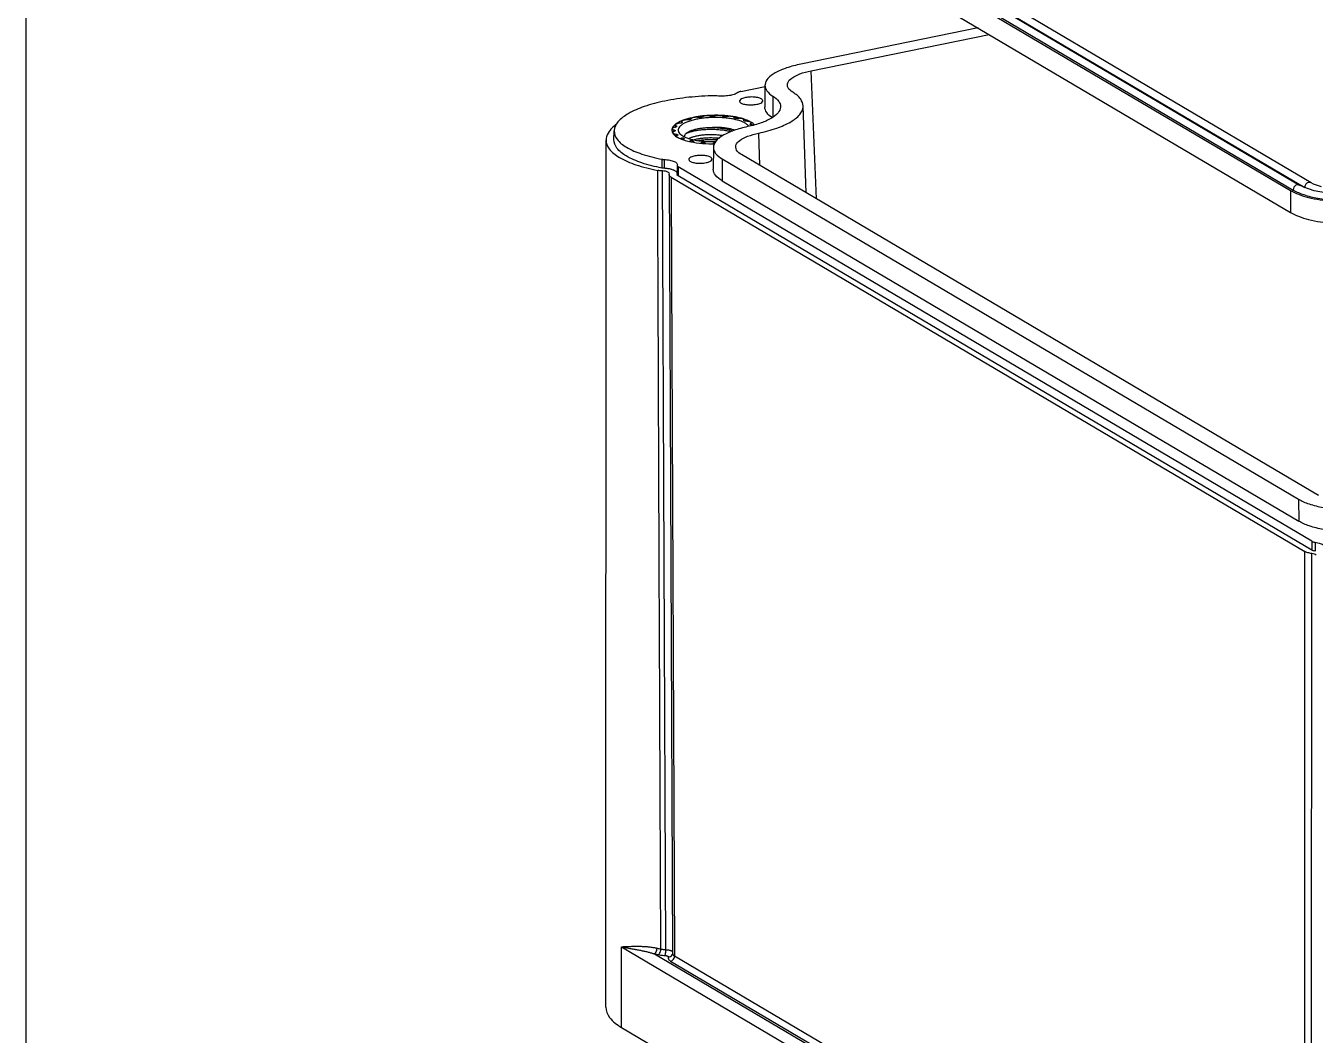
# Model space of a CAD drawing. Header units: millimetres. Extents: x -603 to 1798, y -1840 to -1013.
# Drawn here: x -603.4 to -520.3, y -1271 to -1205.9 of the extents above; entities that cross this region are included whole.
import ezdxf

# ---------------------------------------------------------------- set-up
doc = ezdxf.new("R2010")
doc.units = ezdxf.units.MM
doc.header["$MEASUREMENT"] = 0
doc.layers.get('0').update_dxf_attribs({"linetype": 'CONTINUOUS'})
doc.layers.get('Defpoints').update_dxf_attribs({"linetype": 'CONTINUOUS'})

# ---------------------------------------------------------------- blocks, each defined once
blk = doc.blocks.new('*U25')
at = {"color": 7}
for p, q in [((-101.7008591814222, 23.30626451765752), (-64.50359086952221, 1.333298717357508)), ((-101.2862370409223, 23.61816146175752), (-64.08896872912214, 1.645195661357519)), ((-100.9584108071222, 23.45812261175755), (-63.76114249532202, 1.485156811457529)), ((-63.3454530975223, 1.796418925457516), (-100.5437886666223, 23.77001955585754)), ((-101.8755529165223, 23.27053320135749), (-64.6782846047222, 1.297567401057535)), ((-101.8715728895222, 21.85457775155751), (-64.67430457772207, -0.1183880488424336)), ((-84.82173400482225, 11.78299067755754), (-96.24886126912224, 9.445721410557525)), ((-95.58217876602225, 9.019961411457558), (-84.11488687412202, 11.3654458272575)), ((-100.1110977124222, 7.688872313657527), (-98.54292762562227, 8.009620972957492)), ((-98.55831796762232, 8.083036746757529), (-98.56755515332225, 6.67453337815752)), ((-98.04538596892212, 7.382671858457542), (-98.04839687342223, 6.042289593857532)), ((-95.89352268382208, 1.151131889057552), (-96.10022291852215, 6.760391742857536)), ((-99.92542180762212, 5.818237791657538), (-99.9142564822223, 5.853763774157557)), ((-99.92182846432206, 5.82970916675751), (-99.92145991672214, 5.809559418557484)), ((-99.91325785272215, 5.799216330657515), (-99.91425485302216, 5.853725725457508)), ((-108.2932642185222, 4.575739763757525), (-108.2826419815224, 5.140629717357541)), ((-104.5304362237223, 5.066208529057491), (-104.534409150222, 5.283421905857523)), ((-104.4079529034223, 5.11100448215754), (-104.4096016791223, 5.201148646157577)), ((-104.3494210451222, 5.155157514357512), (-104.3493168258221, 5.153307877257504)), ((-104.3494210451222, 5.155157514357512), (-104.3493871909222, 5.153306590157541)), ((-104.3277331777222, 5.388769167157562), (-104.330303637822, 5.52930494515752)), ((-104.2727058759224, 5.409079780157555), (-104.2738199268222, 5.46998872455751)), ((-104.2469566568222, 5.441784330557567), (-104.2528775520223, 5.427258437157519)), ((-103.9126874673223, 5.676294157757553), (-103.9204203625222, 5.671968601157545)), ((-103.9132216426224, 5.677151412857512), (-103.9144703326224, 5.745421537457531)), ((-103.9004617132223, 5.687549841057518), (-103.9009717123222, 5.715433224457541)), ((-103.9009717123222, 5.715433224457541), (-103.8945518174223, 5.70116413865756)), ((-99.4976349165222, 5.607154694357547), (-99.49665215962204, 5.553424034657525)), ((-99.45140742292233, 5.534081571457506), (-99.45376130192221, 5.662776127857541)), ((-98.88220304472225, 2.91654032945749), (-98.9612318201223, 5.003365069757507)), ((-108.8181262916223, -51.35792816774247), (-108.8037920748222, 4.553801814557488)), ((-104.2927390186221, 4.810208002857536), (-104.2950257053221, 4.935228929157546)), ((-104.2023295196223, 4.858205604057531), (-104.2032043254221, 4.906034210757554)), ((-104.1948630298223, 4.898471593657547), (-104.1942520143223, 4.865065300357543)), ((-103.9400448140223, 4.629224317557515), (-103.941307500022, 4.698259648257505)), ((-103.8241184349222, 4.581153947457523), (-103.8259362708222, 4.680541207157518)), ((-103.8109674036223, 4.674334173057531), (-103.8091495677222, 4.574946913357536)), ((-103.788945093122, 4.566568867057498), (-103.7897072688222, 4.608239600157532)), ((-103.778540314222, 4.643727533957559), (-103.7897056397221, 4.60820155145754)), ((-103.3821360893221, 4.462296802357542), (-103.3830714657222, 4.513437007657529)), ((-103.254097104922, 4.435304847357571), (-103.2554437269223, 4.508929248457576)), ((-103.2353125450222, 4.50468538505757), (-103.2339659229224, 4.431060984057495)), ((-103.1690033254222, 4.46830920835751), (-103.1680679489223, 4.417169002957536)), ((-102.6741561993222, 4.354816838757557), (-102.6749616348222, 4.39885273525752)), ((-102.5464109271222, 4.344600282057542), (-102.5475704788223, 4.407996908757497)), ((-102.5242475626223, 4.406131635057505), (-102.5230880109223, 4.34273500835755)), ((-102.426953677822, 4.379018049357541), (-102.4261482422221, 4.334982152857521)), ((-101.8855190413221, 4.323422876257524), (-101.8862927313221, 4.365723137957531)), ((-101.8826064791222, 4.078408450257513), (-101.8920899253221, 2.669597956357535)), ((-101.3138974440221, 3.343943642757523), (-101.3233800831222, 1.935119317657524)), ((-101.3138974184221, 3.343943621857562), (-64.16137855022225, -18.60258819804247)), ((-62.87011870932224, -18.3562717208425), (-100.0673870488222, 3.61669409595757)), ((-105.2052643121224, 3.321458714257489), (-105.2058614929224, 2.750642513457507)), ((-104.9454555438222, -47.64308263994249), (-105.1702578820223, 2.562951162057544)), ((-105.0595913506222, 3.30392960455751), (-105.0538160597221, 2.732346682557505)), ((-104.2163202874221, 2.819164884157573), (-104.2254801642221, 2.332052671757509)), ((-104.2116265196223, 2.914783615357493), (-104.2149020028221, 2.896942565457522)), ((-104.2047277886222, 2.957296478057543), (-104.2116265196223, 2.914783615357493)), ((-104.1543692896221, 2.817999929757519), (-104.1623439111222, 2.249661020457523)), ((-63.300360358322, -21.3150555820425), (-104.1543692896221, 2.817999929757519)), ((-104.7332740741222, 2.319626760657485), (-104.7264352812222, 2.359715117557499)), ((-104.7332736534222, 2.319626767657525), (-104.511658507522, -47.88644013374247)), ((-104.7264352812222, 2.359715117557499), (-104.7227167747221, 2.383736532457561)), ((-104.6069010729223, 2.157678927657486), (-63.75554223652216, -21.9738111345425)), ((-104.6069010729223, 2.157678927657486), (-104.5787092039222, -4.229153636842483)), ((-63.30833497972208, -21.8833944913425), (-104.1623439111222, 2.249661020457523)), ((-101.3233800829221, 1.935119320757536), (-64.14600063042235, -20.0260978420425)), ((-63.19912883322218, 1.719660497857518), (-63.3454530975223, 1.796418925457516)), ((-62.67424004292207, 1.532986968657525), (-63.19912883322218, 1.719660497857518)), ((-64.6782846047222, 1.297567401057535), (-64.67430457772207, -0.1183880488424336)), ((-63.82607123832213, 1.51216462445754), (-64.0877031246223, 1.644441879057496)), ((-63.15524232852204, 1.286760892357535), (-63.82607123832213, 1.51216462445754)), ((-62.29726674812218, 1.121054397857534), (-63.15524232852204, 1.286760892357535)), ((-104.5787092039222, -4.229153636842483), (-104.3860066770221, -47.88566952134246)), ((-64.16137739862211, -18.60258871544247), (-64.14600062922227, -20.02609785494244)), ((-63.300360358322, -21.3150555820425), (-63.30833497972208, -21.8833944913425)), ((-63.08476072512212, -21.37945240224244), (-63.08330545642229, -21.95060807094248)), ((-63.76853115332233, -72.04175066964248), (-63.75554223652216, -21.9738111345425)), ((-63.31841789112218, -72.17452581844245), (-63.3054821132223, -22.10824257614249)), ((-107.8070607110221, -52.65783140064249), (-107.8179506128222, -47.45694206624248)), ((-107.8179506128222, -47.45694206624248), (-16.34158710982229, -101.4933565132424)), ((-105.6860057370222, -47.91176179244249), (-63.3551886041223, -72.91718932444243)), ((-104.5131593875221, -47.90759926554247), (-104.5188834665223, -47.9318420106425)), ((-104.5116125148222, -47.88622395314243), (-104.5131593875221, -47.90759926554247)), ((-104.5007314612221, -47.82153433584247), (-104.500731125222, -47.82162431074246)), ((-104.3860066770221, -47.88566952134246), (-104.3858054617222, -47.93125459614245)), ((-104.3858054617222, -47.93125459614245), (-104.3852864134224, -48.04884434204243)), ((-104.3852864134224, -48.04884434204243), (-63.76853115332233, -72.04175066964248)), ((-104.6422138701223, -48.37980418434248), (-64.02541156282223, -72.37273830354249)), ((-107.8070607110221, -52.65783140064249), (-16.3307640596222, -106.6942063574425))]:
    blk.add_line(p, q, dxfattribs=at)
for centre, radius, start, end in [((-102.8049572272221, 3.076633440857535), 2.9349129799, 110.6525845839036, 112.6322681308996), ((-102.2720699234224, 1.471444107857536), 4.6273642271, 103.3928612460033, 106.0087240134047), ((-102.3013912070223, 1.985677386457525), 4.0361526137, 105.5808006426052, 105.8621275438001), ((-102.0940106716221, 0.7288517205575147), 5.3910050384, 101.5379730569919, 103.4057494552031), ((-101.9331828462223, -0.0614337105424454), 6.1974890374, 98.59820241239206, 101.5334160499002), ((-101.835709265622, -0.697417781542498), 6.8408981736, 96.55817030559929, 98.60905463820666), ((-101.837752392822, -0.2301639090424885), 6.3016549217, 97.86850205640795, 98.07753723219996), ((-101.7605055043223, -1.350915114142452), 7.4987084535, 94.70250342629956, 96.55873947979255), ((-101.7260877489221, -1.747118498542449), 7.8963999885, 92.5471486028919, 94.71571163370142), ((-101.7239417405222, -1.793871532142447), 7.943202201599999, 90.68573547909546, 92.54762549329209), ((-101.7324031662224, -1.310270665042452), 7.38731835, 91.55100123650212, 91.73901855709794), ((-101.7235255562223, -1.828516315342455), 7.9778494845, 88.58845457809183, 90.68574642269724), ((-101.715451550222, -1.564110661642502), 7.7133253311, 86.71118669500115, 88.60002977409444), ((-101.6875367634223, -1.076789410342457), 7.2252052342, 84.73455384349711, 86.71048590719953), ((-101.6975672272222, -0.5660112847424159), 6.6420631029, 85.32652940220122, 85.52836008870837), ((-101.6449299624223, -0.6213441296424378), 6.7677718309, 82.06422002399604, 84.73989387709659), ((-101.534441250622, 0.162526165357491), 5.9761540287, 80.25551651769823, 82.07579268479702), ((-101.3664068793223, 1.135281206057499), 4.9889930492, 77.74820487659584, 80.26661914979702), ((-101.3900844896223, 1.536494046057527), 4.5157934212, 77.96523657559526, 78.22627243959813), ((-100.9524135965221, 2.774597049757546), 3.2972512877, 71.32298660070121, 73.31662453379619), ((-104.2374693523223, 5.209066691357549), 0.3204396521, 164.0323857984005, 166.1374368866042), ((-104.1377810003221, 5.198556417257493), 0.4205541895, 197.3631302230029, 204.0659635183014), ((-104.1545952475221, 5.19124508875754), 0.4022200619, 204.0917250317026, 206.6333453452002), ((-103.5278494943223, 4.497187458657578), 1.3352678756, 126.0312417486977, 128.0268380894963), ((-104.0628555062221, 5.190735511057511), 0.2887656523, 185.4448103761995, 187.0772334445996), ((-104.3969002113222, 5.709825961557527), 0.3290489249, 279.1859943743049, 282.157823508996), ((-103.8089826230221, 5.052034812557537), 0.5812361624, 139.7922204113013, 140.8162000463952), ((-103.0817827061221, 4.041815986857529), 1.8332241174, 117.2237119286013, 117.699828530897), ((-100.5367625561221, 4.465287789757525), 1.36590685, 59.475198144304, 62.65489258640498), ((-100.7307228329223, 3.746215260257515), 2.2066189611, 67.26764582219802, 67.68841011459777), ((-100.5319451054222, 3.853496167657482), 2.1379449226, 60.58166142069737, 62.3148289261024), ((-100.0020693290221, 5.011383847357507), 0.7401655079999999, 47.36725587709877, 48.23883514340064), ((-100.3136858506223, 4.237042852357519), 1.6966497683, 58.76986521799907, 60.63990531079391), ((-103.3285258505221, 6.332413488457547), 1.8206105334, 239.4583897163966, 240.6047710872061), ((-103.1532942653221, 6.643004684557496), 2.1772237101, 240.5988897614945, 244.4857631260025), ((-103.7018927448221, 5.450581531157553), 0.7401655795000001, 227.3672559194933, 228.2388351016043), ((-102.9732392428223, 6.71575017655752), 2.2066190814, 247.2676458335968, 247.6884101031069), ((-102.3138776095223, 8.925471387357533), 4.5157935314, 257.965236579005, 258.226272436604), ((-102.0063948901222, 11.02797666795752), 6.642063160599999, 265.3265294031947, 265.5283600880027), ((-101.9804958247223, 12.28481779405755), 7.972185896900001, 268.5878776094021, 271.4062785522083), ((-102.4815802147223, -33.69746382614247), 14.5710209991, 257.295799120905, 258.3117539707045), ((-102.4295695014221, -33.85543590324247), 14.0373091725, 257.2957976104051, 258.3117569107972)]:
    blk.add_arc(centre, radius, start, end, dxfattribs=at)
for points, start_tangent, end_tangent in [([(-96.24886126912224, 9.445721410557525), (-97.1673136591221, 9.201860728957541), (-97.90133500532215, 8.881680484157556), (-98.37053286582204, 8.517555005257549), (-98.55590845692223, 8.129599487657543), (-98.55742659732232, 8.083051298557535)], (-0.9797165761151775, -0.2003881994658215), (0.01613033537570036, -0.9998698976770266)), ([(-97.11422397372235, 8.094832613057548), (-97.09528696492225, 8.244278990957554), (-96.83306073342237, 8.548025354257533), (-96.30886617302212, 8.81653236495751), (-95.58217876602225, 9.019961411457558)], (-0.04914869520524518, 0.9987914726105857), (0.9797165753181692, 0.2003882033624686)), ([(-95.22722602132217, 0.7576067689575723), (-95.58217876602225, 9.01996141175752)], (-0.04278922096987423, 0.9990841218680193), (-0.04305428843912711, 0.9990727342125801)), ([(-100.3119016272221, 7.61272732775754), (-100.5442419089222, 7.498496765557576), (-100.8744397143223, 7.419258833557507)], (-0.8040499934728996, -0.5945616940202508), (-0.9878088245251431, -0.1556718542006074)), ([(-100.1110977124222, 7.688872313657527), (-100.1922733865222, 7.668281393057526), (-100.2607936248223, 7.642295649057502), (-100.3119016272221, 7.61272732775754)], (-0.9797165763608374, -0.2003881982647665), (-0.8040499934986087, -0.5945616939854832)), ([(-98.55742659732232, 8.083051298557535), (-98.44207694502211, 7.73803523245752), (-98.04539261212221, 7.382677809657508)], (0.01613033535432694, -0.9998698976773714), (0.8461682496964169, -0.5329158406406237)), ([(-96.77256056112219, 7.640026541357514), (-97.0738422104223, 7.929394450057572), (-97.11422397372235, 8.094832613057548)], (-0.8492686566857434, 0.527960934891203), (-0.04914869523325997, 0.9987914726092069)), ([(-96.1012457586221, 6.759877136957499), (-96.2552994384223, 7.183745057157495), (-96.77256056112219, 7.640026541357514)], (-0.05532119693132601, 0.998468610007388), (-0.8492686565923057, 0.5279609350415055)), ([(-101.8149194781222, 7.405727318257533), (-103.4650867707223, 7.309517882557572), (-105.0200564475222, 7.071700565057569), (-106.3413970762222, 6.714939501557552), (-107.3793836094221, 6.252659648957575), (-108.0373649807223, 5.725669656657516), (-108.2817487866223, 5.165601518657553), (-108.2823418582223, 5.140966391557555)], (-0.9998984573107811, -0.01425044095879982), (-0.005100279879420491, -0.9999869934879911)), ([(-101.6601031431221, 7.399221740657509), (-101.7105678684222, 7.403318374457541), (-101.7625162239221, 7.405501007857566), (-101.8149194781222, 7.405727318257533)], (-0.9948779472398513, 0.1010834808256004), (-0.9998984573092865, -0.01425044106366543)), ([(-101.2621310593222, 7.38506512715756), (-101.6601031431221, 7.399221740657509)], (-0.9996648775828252, -0.02588691807294066), (-0.9948779472225848, 0.1010834809955408)), ([(-100.8744397143223, 7.419258833557507), (-101.2621310593222, 7.38506512715756)], (-0.9878088245366725, -0.1556718541274484), (-0.9996648775845527, -0.02588691800623137)), ([(-99.81462648102206, 7.292235582057543), (-100.0647956833222, 7.211717766557541), (-100.1899585529222, 7.105161887057506), (-100.1932578464221, 7.062111935757542)], (-0.9797165763634968, -0.2003881982517655), (0.1007223182479506, -0.9949145765374829)), ([(-100.1932578464221, 7.062111935757542), (-100.1692235362223, 6.993599215357534), (-100.0080052549222, 6.898365238757521), (-99.73750218852228, 6.837889351457562), (-99.40874218632234, 6.824177452157556), (-99.08476241202243, 6.861094292457523)], (0.1007223181721222, -0.9949145765451594), (0.9797165763469843, 0.2003881983324965)), ([(-98.70585428142203, 7.088144113957497), (-98.73016535682223, 7.159730659157532), (-98.89138363802203, 7.254964635857533), (-99.16188670442216, 7.315440523157491), (-99.49064670672215, 7.329152422357566), (-99.81462648102206, 7.292235582057543)], (-0.07853177566483381, 0.9969116110322562), (-0.9797165763506887, -0.200388198314385)), ([(-99.08476241202243, 6.861094292457523), (-98.8345932096222, 6.941612108057512), (-98.70943034012225, 7.04816798745756)], (0.9797165763438366, 0.2003881983478857), (0.2785326477429901, 0.9604267614666302)), ([(-98.96123181842222, 5.003365070257559), (-97.79802176002204, 5.325249180957513), (-96.89832419722211, 5.732223334057522), (-96.32026838742217, 6.198002691157541), (-96.101211840622, 6.692493375557575), (-96.1012457586221, 6.759877136957499)], (0.9778815334717136, 0.2091595240361056), (-0.05532119691963167, 0.9984686100080361)), ([(-98.70943034012225, 7.04816798745756), (-98.70585428142203, 7.088144113957497)], (0.2785326469887798, 0.9604267616853581), (-0.07853177624220611, 0.9969116109867736)), ([(-98.09578194552205, 6.000470969757515), (-98.44883051202214, 6.325946783457567), (-98.56675743272217, 6.674546019557539)], (-0.8375562726674424, 0.5463510685588718), (-0.01529887397098995, 0.9998829653790587)), ([(-97.55275839862225, 6.712197055357507), (-97.5535186078223, 6.677194796657574), (-97.7173216482222, 6.3097334313575), (-98.14598837332233, 5.96345480575755)], (0.01695248462242783, -0.9998562963071875), (-0.8637668098582825, -0.5038917524501126)), ([(-98.04539261212221, 7.382677809657508), (-97.6637056065224, 7.04057149695754), (-97.55275839862225, 6.712197055357507)], (0.8461682491875189, -0.5329158414486559), (0.01695248466141411, -0.9998562963065265)), ([(-103.5304063560222, 5.856355101757487), (-103.6119109051224, 5.857509690557521), (-103.692678215622, 5.851489625857511), (-103.767119173122, 5.838695692757511), (-103.8302116179223, 5.819992798557536), (-103.8776987879223, 5.7966434969575), (-103.9063747385221, 5.770223218557504), (-103.9144293104223, 5.745396626657538)], (-0.9982467049097885, 0.05919050715063766), (0.00126822161406315, -0.9999991958066456)), ([(-102.9711059668223, 5.892065973457562), (-103.2715789552221, 5.819652659457489), (-103.5371171250222, 5.732740898057529), (-103.7611701548221, 5.633470912757531), (-103.9120678414222, 5.54314110205749)], (-0.9797165770457305, -0.2003881949162616), (-0.8198272035844045, -0.57261099907614)), ([(-103.5482216298224, 5.919357833757573), (-103.8401027707223, 5.822937849257556)], (-0.961044466435055, -0.2763938015487329), (-0.9354683657459486, -0.353410436586986)), ([(-103.4045663592221, 5.868142132557551), (-103.4429905392221, 5.86004937995753), (-103.4861950733221, 5.85600254915758), (-103.5304063560222, 5.856355101757487)], (-0.961920088610917, -0.2733308309114899), (-0.9982467049273517, 0.05919050685443667)), ([(-103.3275540168222, 5.913456327957505), (-103.3349985856221, 5.898563087957513), (-103.3548896685222, 5.884849033557515), (-103.3854899225221, 5.873511988957517)], (-0.06031148405559558, -0.9981796055274882), (-0.9632505787894843, -0.2686043976961726)), ([(-102.8518084208222, 6.010763860657477), (-102.927061683622, 6.020413798357509), (-103.0081824160222, 6.023056797657517), (-103.0895714923222, 6.018494697457555), (-103.1657363852223, 6.007036983957533), (-103.2315377172222, 5.989457364857543), (-103.2825339652222, 5.966941780257542), (-103.3152795982223, 5.941008906857547), (-103.3275540168222, 5.913456327957505)], (-0.9835519743612824, 0.1806253407748306), (-0.06031148371560942, -0.9981796055480305)), ([(-99.90933461522218, 5.678562573857477), (-100.0428082883222, 5.740250701257565), (-100.2871628917221, 5.826068830257583), (-100.5700489669221, 5.897233566957567), (-100.8844984709222, 5.951992317157561), (-101.2227704797222, 5.988997342257477), (-101.576541090622, 6.007337621957532), (-101.9370990636221, 6.006560719557484), (-102.2955571280222, 5.986685711057504), (-102.6430805859222, 5.948203765357533), (-102.9711059668223, 5.892065973457562)], (-0.887951620950775, 0.4599368639834076), (-0.9797165756239861, -0.2003882018673017)), ([(-102.7232173543221, 6.008971171657578), (-102.7665888231222, 6.00517826885752), (-102.8107378796221, 6.00579375115754), (-102.8518084208222, 6.010763860657477)], (-0.9900784300378161, -0.1405158438534724), (-0.9835519743457849, 0.1806253408592174)), ([(-102.6096969593223, 6.044674154057503), (-102.6302795089223, 6.031068871357519), (-102.6614373093221, 6.019905860257523), (-102.7004489505221, 6.012160129557543)], (-0.7111408955765659, -0.7030495193359853), (-0.9905844945764734, -0.1369027359283705)), ([(-102.0753404175221, 6.088842202857535), (-102.1369760801222, 6.106042886357528), (-102.2105095720221, 6.117090234457493), (-102.2908798372223, 6.121206537257507), (-102.3726616278223, 6.118115565357499), (-102.4503360290223, 6.108026444357535), (-102.5186607065223, 6.091619535957562), (-102.5730216981221, 6.070000875757529), (-102.6096969593223, 6.044674154057503)], (-0.9387390800731702, 0.3446286980844434), (-0.7111408957654448, -0.7030495191449326)), ([(-101.9565856708223, 6.073645274957499), (-102.0006589268223, 6.074523497757554), (-102.0414308883221, 6.079741045457496), (-102.0753404175221, 6.088842202857535)], (-0.9995394187113745, -0.03034716530629668), (-0.9387390800159681, 0.344628698240257)), ([(-101.817669390522, 6.096242187657509), (-101.8493751574222, 6.085256642257519), (-101.8887497326223, 6.077737387757537), (-101.9323540298224, 6.07434117685753)], (-0.9077729058014801, -0.4194619786020389), (-0.9996336221469373, -0.02706698123903394)), ([(-101.2770084441222, 6.082947276257556), (-101.3189931786221, 6.106014982757557), (-101.3777414593224, 6.124385288257514), (-101.4492257119223, 6.136777061657568), (-101.528619028822, 6.142355397257489), (-101.6105631876221, 6.140744367657504), (-101.6895281990223, 6.132052158057519), (-101.7601833167221, 6.116863896157525), (-101.817669390522, 6.096242187657509)], (-0.7943936046065315, 0.6074033264316568), (-0.9077729057036826, -0.419461978813686)), ([(-101.1797145592222, 6.055833690557535), (-101.2201754051223, 6.061297072357576), (-101.2535792280223, 6.070605955657498), (-101.2770084441222, 6.082947276257556)], (-0.9969558776981158, 0.07796780055368722), (-0.7943936044446672, 0.6074033266433512)), ([(-101.0290004870221, 6.06311259035752), (-101.0687258899222, 6.05582212395754), (-101.112462982222, 6.052682662957551), (-101.1563916430223, 6.053968416857543)], (-0.969815609685032, -0.2438394619647315), (-0.9966750409695204, 0.08147921641992337)), ([(-100.5349587965222, 5.99365611725753), (-100.5531828445223, 6.020332818957542), (-100.5913952230221, 6.044227868357524), (-100.6469960863224, 6.063682119257493), (-100.7162293585222, 6.077383715957552), (-100.7944220097222, 6.084408476757545), (-100.8762977095223, 6.084281819857523), (-100.9563307380222, 6.077010689157561), (-101.0290004870221, 6.06311259035752)], (-0.2709865034328318, 0.9625831470357499), (-0.9698156096361895, -0.243839462158991)), ([(-100.4686495768224, 5.957279940557527), (-100.5015374230222, 5.96679368745751), (-100.5243033084223, 5.979282687857534), (-100.5349587965222, 5.99365611725753)], (-0.978959769431842, 0.2040533504600079), (-0.270986503088065, 0.9625831471328086)), ([(-100.3208906561222, 5.948528317957511), (-100.3647470958222, 5.945646572157528), (-100.4085654138221, 5.947194217157545), (-100.4485183949223, 5.95303607715752)], (-0.9930566535136088, -0.117637081366177), (-0.9780199497584042, 0.208511337520454)), ([(-99.91431130432238, 5.853763685257519), (-99.91450792912224, 5.857383562157537), (-99.92844391162225, 5.88446434155756), (-99.96271878572225, 5.909076752357549), (-100.015014978022, 5.929560402357566), (-100.0818020801221, 5.944533320857516), (-100.1585739044222, 5.95298461485757), (-100.2401506533222, 5.954342364257542), (-100.3208906561222, 5.948528317957511)], (-0.001620898689807295, 0.9999986863428559), (-0.9930566535570104, -0.1176370809997927)), ([(-100.0058301476222, 5.933053291057519), (-100.3077011980222, 6.010647235857533)], (-0.9577615511610695, 0.2875635775225057), (-0.977080052638388, 0.2128721934310935)), ([(-99.53862836132203, 5.746676121657543), (-99.89652508402219, 5.898211222957485)], (-0.8854840797582226, 0.4646697154912656), (-0.9471802313525027, 0.3207017451387185)), ([(-98.14598837332233, 5.96345480575755), (-98.80817177492236, 5.661849205457514), (-99.21040598142213, 5.534130942757571)], (-0.8637668098614406, -0.5038917524446991), (-0.9627596696872938, -0.2703586847571444)), ([(-108.4318967428221, 5.321998645957507), (-108.5381101409223, 5.201945434157579), (-108.7749535566222, 4.766300549957492)], (-0.6953197891374665, -0.7187004875703294), (-0.2667177505275157, -0.9637746840177647)), ([(-108.1384286760222, 5.573206019657533), (-108.4318967428221, 5.321998645957507)], (-0.8109624249231658, -0.5850982356517057), (-0.6953197891756443, -0.7187004875333937)), ([(-108.2823418582223, 5.140966391557555), (-108.0926989574223, 4.605187257457516), (-107.4912998519221, 4.094651686557512), (-106.5001847549222, 3.653206756257561), (-105.2052643121224, 3.321458714257489)], (-0.005100279889320661, -0.9999869934879406), (0.9823513884032442, -0.1870447799384383)), ([(-104.5485756351222, 5.285842022157539), (-104.5583672764221, 5.181860761057493)], (-0.2396855350003099, -0.9708505777469648), (0.04341200695615031, -0.9990572544414255)), ([(-104.5583672764221, 5.181860761057493), (-104.5391716134222, 5.073051827657565)], (0.04341200656038451, -0.9990572544586228), (0.2988468271893758, -0.954301091835718)), ([(-104.3504152611222, 5.549007718457545), (-104.545545591322, 5.297217707157557)], (-0.7872139763197498, -0.6166799457472641), (-0.275185668039973, -0.9613911004920911)), ([(-104.3443708794221, 5.384996984557489), (-104.4146123474222, 5.369664465057582), (-104.4717631092221, 5.348876447557501), (-104.5118408434223, 5.324059126257538), (-104.532144772822, 5.296888179557499), (-104.5340166706221, 5.283432500757527)], (-0.9870384002456469, -0.1604842560518456), (0.0207370925735703, -0.9997849633754228)), ([(-104.5340166706221, 5.283432500757527), (-104.5313062267221, 5.269197337157522), (-104.5093802119222, 5.242855336957547), (-104.4678419837223, 5.219640546457555), (-104.4096016791223, 5.201148646157577)], (0.02073709260364676, -0.9997849633747989), (0.9723525500589136, -0.2335177046691065)), ([(-104.5141371447221, 5.010938121857549), (-104.2536945371221, 4.764393840757549)], (0.4483806339906792, -0.8938427194211053), (0.8610228734488654, -0.5085662310828938)), ([(-104.4000609488221, 5.114187442957501), (-104.4538905582222, 5.092477037057535), (-104.4900899455222, 5.067029720957549), (-104.5061162869222, 5.039597777257512), (-104.5065672098222, 5.031879400157521)], (-0.9539635032671427, -0.2999227141019508), (0.04488388441989642, -0.9989922106399937)), ([(-104.5065672098222, 5.031879400157521), (-104.5008925871221, 5.012032870857553), (-104.4747729447222, 4.986195150257544), (-104.429518535022, 4.96382845975748), (-104.3681797003221, 4.946443313057529), (-104.2950257053221, 4.935228929157546)], (0.04488388425554633, -0.9989922106473779), (0.9949037591378231, -0.1008291131242793)), ([(-104.4096016791223, 5.201148646157577), (-104.3786278917221, 5.190931058857501), (-104.3582741698224, 5.177948682057519), (-104.350318265022, 5.163335432857508)], (0.9723525499696546, -0.233517705040775), (0.09487121978721264, -0.9954895537654258)), ([(-104.3541305319222, 5.140180531257528), (-104.371516685022, 5.126114313157501), (-104.4000609488221, 5.114187442957501)], (-0.5814911580728045, -0.8135527229892041), (-0.9539635035090005, -0.2999227133326744)), ([(-104.3493092002223, 5.153307869457564), (-104.3541305319222, 5.140180531257528)], (-0.001022746336502964, -0.9999994769948289), (-0.5814911556969995, -0.8135527246873235)), ([(-104.3300260448223, 5.529278333057533), (-104.3291171447222, 5.520720034057518), (-104.311445574222, 5.493948025257538), (-104.2738199268222, 5.46998872455751)], (-0.00639252656456788, -0.9999795675933191), (0.9051182571738905, -0.4251598999558864)), ([(-104.0447083290223, 5.640730531357491), (-104.1244859313222, 5.633276752057469), (-104.1969937529223, 5.619182909157558), (-104.2571997920222, 5.599409502557506), (-104.301043860622, 5.575292197157552), (-104.325568493522, 5.5484588054575), (-104.3300260448223, 5.529278333057533)], (-0.998838803682117, -0.0481772172180721), (-0.006392526501590603, -0.9999795675937216)), ([(-104.2595122341222, 5.419265728957527), (-104.2776106073222, 5.405293157357534), (-104.3067450505223, 5.393527699857515), (-104.3276007817221, 5.388157212657489)], (-0.6317665113717689, -0.7751587418775232), (-0.9773872751374568, -0.211457121893251)), ([(-103.9343563524221, 5.785539459157548), (-104.3132891746222, 5.57701374485751)], (-0.9227042115353673, -0.3855086743704952), (-0.8082231515567456, -0.5888763344605401)), ([(-104.2738199268222, 5.46998872455751), (-104.2541597252221, 5.456876501357527), (-104.2469695983223, 5.442205949857538), (-104.2469596080223, 5.44178430195754)], (0.9051182567833611, -0.42515990078728), (0.009678330915440944, -0.9999531638585335)), ([(-103.9120678414222, 5.54314110205749), (-103.9382125919221, 5.524288705757527), (-104.0638807350222, 5.407885509157524), (-104.1350821854221, 5.287128054157535), (-104.1500659794222, 5.164988049657524), (-104.1084625635222, 5.044472115357536), (-104.0112958655222, 4.928548629457538), (-103.9931268415221, 4.91263879425756)], (-0.8198272035615283, -0.5726109991088928), (0.7629220894379338, -0.6464904372437829)), ([(-103.9339374976221, 5.66494348525751), (-103.9636531624224, 5.653343057757553), (-104.0016840133221, 5.64503004585751), (-104.0447083290223, 5.640730531357491)], (-0.8853851932982891, -0.4648581068327747), (-0.9988388036700317, -0.04817721746863449)), ([(-103.9144293104223, 5.745396626657538), (-103.9142996421222, 5.742514622157529), (-103.9009717123222, 5.715433224457541)], (0.001268221884592344, -0.9999991958063024), (0.6721410745611351, -0.7404231059926498)), ([(-103.8945551798224, 5.701164046457535), (-103.8945495741223, 5.700709881157564), (-103.9012268619222, 5.685787210657537), (-103.9126874673223, 5.676294157757553)], (0.02740270290476073, -0.9996244754274045), (-0.8487135379810212, -0.5288528438495321)), ([(-103.7328962851223, 4.756637552257502), (-103.7293651242221, 4.85137869565753), (-103.6745666735223, 4.946871734857524), (-103.5895522420224, 5.024315678857505)], (-0.2134009268951085, 0.9769647099052805), (0.8056854566118404, 0.5923436038349451)), ([(-103.5764548831221, 4.99244596625752), (-103.6549070348224, 4.956486052657539), (-103.6772300576222, 4.945135059457499)], (-0.9207492613466778, -0.3901548381470459), (-0.88670126921287, -0.462342794013582)), ([(-103.5895522420224, 5.024315678857505), (-103.5710119566222, 5.037500190457507), (-103.4208145288221, 5.121758845257574), (-103.2256808897223, 5.197710341457565), (-102.9928597346222, 5.261806587257553), (-102.7329520139222, 5.311358234657547)], (0.8056854566868552, 0.5923436037329124), (0.9882300328404653, 0.1529751685474903)), ([(-100.7548677253221, 5.087898489957553), (-100.9447618342222, 5.129829384057558), (-101.2687483952222, 5.182684377457491), (-101.608156845622, 5.216793172257525), (-101.953807616122, 5.231699877557531), (-102.2963521519223, 5.227468421657505), (-102.6265259868223, 5.204680821757535), (-102.9353995419222, 5.16442142815751), (-103.2146198575222, 5.108247569657493), (-103.4566367163222, 5.038147395157495), (-103.5764548831221, 4.99244596625752)], (-0.9711729355434726, 0.2383760249435209), (-0.9207492612481226, -0.3901548383796319)), ([(-102.7329520139222, 5.311358234657547), (-102.484219310822, 5.342531347657513), (-102.2203998777222, 5.361123108557564), (-101.9503063054221, 5.366149307057498)], (0.9882300328486836, 0.152975168494399), (0.9999764083456881, -0.006868970232694676)), ([(-100.5067338930221, 5.189613218557525), (-100.6080155880222, 5.222986594357536), (-100.8370780778223, 5.281256379657549), (-101.0928810729222, 5.325686295657505), (-101.3686270547223, 5.355096032057503), (-101.6569901771222, 5.368704284257518), (-101.9503063054221, 5.366149307057498)], (-0.9412351265703398, 0.3377520340577043), (-0.9993409563518477, -0.03629948977292157)), ([(-101.9503063054221, 5.366149307057498), (-101.6485208834224, 5.35095699035756), (-101.3533624643223, 5.318856731157581), (-101.0700745652221, 5.269861398257518), (-100.8071829921223, 5.204602053757554), (-100.6279158876223, 5.145533090957571)], (0.9997579511600525, -0.02200088844238737), (0.9374813771017092, -0.3480354401314368)), ([(-99.67492258852235, 5.419593001557502), (-100.5753723041221, 5.168008936757502), (-101.2856533019221, 4.841674897057516), (-101.7271029503222, 4.473898839557506), (-101.882520130222, 4.084991461057513), (-101.8825714175223, 4.078409039057505)], (-0.9774037367844219, -0.211381019298916), (-0.0004484728188862795, -0.9999998994360604)), ([(-100.4394986898224, 4.089615852457513), (-100.4276532359222, 4.217934655057576), (-100.1839613037223, 4.523165128557508), (-99.67592917032198, 4.795047717357562), (-98.96123181842222, 5.003365070257559)], (-0.06530121832421289, 0.9978655976058968), (0.9778815334911942, 0.2091595239450279)), ([(-99.91347398842231, 5.798942040457547), (-99.91509027332222, 5.800263992757579), (-99.92498973772217, 5.814710599957522), (-99.9253098059221, 5.818236981057538)], (-0.7854522587032667, 0.6189222481846463), (0.007237202518065099, 0.9999738111069273)), ([(-99.89299471832214, 5.787631152557566), (-99.91347398842231, 5.798942040457547)], (-0.9251264729404044, 0.3796590695148045), (-0.7854522582707664, 0.6189222487335169)), ([(-99.7626546218221, 5.763705677357535), (-99.80634912442201, 5.765514737557538), (-99.845959425822, 5.771597994157531), (-99.87802585102236, 5.781424118457522)], (-0.9999568769428765, -0.009286778486059858), (-0.9223133909933354, 0.3864427626368164)), ([(-99.6090922188223, 5.439139590057522), (-99.69266625632235, 5.533416696257547), (-99.8430030427221, 5.641892761857576)], (-0.5588380566480704, 0.8292768092994088), (-0.8610747655078117, 0.5084783655237137)), ([(-99.45378501082223, 5.662757205057545), (-99.46337563982229, 5.688094811357502), (-99.4936156367221, 5.713355432357531), (-99.54245960282196, 5.734810855057532), (-99.60661259052222, 5.751012828257529), (-99.68174775922216, 5.760866551957548), (-99.7626546218221, 5.763705677357535)], (-0.03293620775651191, 0.9994574559322772), (-0.99995687693973, -0.009286778824844981)), ([(-99.21040598142213, 5.534130942757571), (-99.67492258852235, 5.419593001557502)], (-0.9627596697025573, -0.2703586847027907), (-0.9774037366973374, -0.211381019701586)), ([(-99.5090990920221, 5.563493731957493), (-99.51823948902211, 5.578009075157553), (-99.51841731022205, 5.580679472957542)], (-0.7458955675555239, 0.6660629116690276), (0.01493892102589507, 0.9998884080929143)), ([(-99.51841731022205, 5.580679472957542), (-99.51430350382225, 5.592999154457544), (-99.4976349165222, 5.607154694357547)], (0.0149389206317578, 0.999888408098803), (0.8619621805935187, 0.5069725823222259)), ([(-99.45146743662212, 5.533835836157579), (-99.4797168123223, 5.543082575857539), (-99.50075779642202, 5.555931114857543)], (-0.9714490638087986, 0.2372482169058574), (-0.7356773547113329, 0.6773321413936709)), ([(-99.4976349165222, 5.607154694357547), (-99.46548638292234, 5.633117820857507), (-99.45378181842216, 5.660733474957539), (-99.45378501082223, 5.662757205057545)], (0.861962181198588, 0.5069725812934783), (-0.03293620823418564, 0.999457455916536)), ([(-99.40893641652224, 5.526736396457551), (-99.4481918597221, 5.533059179257549), (-99.45146743662212, 5.533835836157579)], (-0.9949037590581058, 0.1008291139108687), (-0.9714490638959792, 0.2372482165488839)), ([(-99.33014775942229, 5.616286195457548), (-99.43401227832214, 5.687833961457528)], (-0.7816919615153032, 0.6236647154540312), (-0.8545243555682218, 0.5194113261575214)), ([(-99.33372892662214, 5.515083243257578), (-99.3357824216223, 5.515522012557568), (-99.40893641652224, 5.526736396457551)], (-0.9775502893437193, 0.2107022349288466), (-0.9949037591336856, 0.1008291131651052)), ([(-99.25758581072205, 5.548772120857535), (-99.33014775942229, 5.616286195457548)], (-0.6709261235184797, 0.7415241983782228), (-0.7816919612456106, 0.62366471579206)), ([(-108.7749535566222, 4.766300549957492), (-108.8027430244222, 4.594475383157516), (-108.8032774879221, 4.554179471457502)], (-0.2667177503113056, -0.9637746840775993), (0.01509116470201176, -0.9998861218898565)), ([(-108.8032774879221, 4.554179471457502), (-108.6002013790221, 3.991831492857528), (-107.9440782475222, 3.434458567757559), (-106.8784075588223, 2.959763172757533), (-105.4747877923223, 2.599617411657533)], (0.0150911646763253, -0.9998861218902442), (0.9823119011512095, -0.1872520463351382)), ([(-105.2058614929224, 2.750642513457507), (-106.5049938193222, 3.083469076157513), (-107.4993256090222, 3.526343143757543), (-108.1026931147221, 4.038540506857572), (-108.2929631678221, 4.576077628957506)], (-0.9823513882902875, 0.187044780531682), (0.005101116402601685, 0.9999869892210835)), ([(-104.2950257053221, 4.935228929157546), (-104.255770262122, 4.928906146357491), (-104.2242453095223, 4.918882749757501), (-104.2032043254221, 4.906034210757554)], (0.9949037591795451, -0.1008291127125976), (0.7356773549782805, -0.6773321411037285)), ([(-104.2063272053222, 4.854810631257493), (-104.2384757389223, 4.828847504757533), (-104.2501803034222, 4.801231850657501), (-104.2501771111222, 4.799208120557552)], (-0.861962181198588, -0.5069725812934783), (0.03293620686175856, -0.999457455961763)), ([(-104.1855448117221, 4.881285852657498), (-104.1896586180221, 4.868966171157552), (-104.2063272053222, 4.854810631257493)], (-0.0149389206317578, -0.999888408098803), (-0.8619621805935187, -0.5069725823222259)), ([(-104.1948630298223, 4.898471593657547), (-104.185722632822, 4.883956250557532), (-104.1855448117221, 4.881285852657498)], (0.7458955675555239, -0.6660629116690276), (-0.01493892102589507, -0.9998884080929143)), ([(-104.0911014999222, 4.678107569057516), (-103.8074522823222, 4.563759264257527)], (0.902300370243604, -0.431107923678347), (0.9471785329554581, -0.3207067612451389)), ([(-103.9931268415221, 4.91263879425756), (-103.860959079122, 4.82007256375752), (-103.6611538335223, 4.721714624357531), (-103.4167992301223, 4.635896495457501), (-103.1339131549221, 4.564731758657587), (-102.8194636509222, 4.509973008457536), (-102.4811916422223, 4.472967983357563), (-102.1274210312222, 4.454627703657508), (-101.7668630582223, 4.455404606057556), (-101.7336220342222, 4.456440447157519)], (0.7629220894553439, -0.6464904372232371), (0.9994358379347701, 0.03358579836216503)), ([(-103.941307500022, 4.698259648257505), (-103.8976129974221, 4.696450588057502), (-103.8580026960221, 4.690367331457566), (-103.8259362708222, 4.680541207157518)], (0.9999568769428765, 0.009286778486059858), (0.9223133909933354, -0.3864427626368164)), ([(-103.8109674036223, 4.674334173057531), (-103.7888718485221, 4.661701332857518), (-103.7789723841222, 4.647254725657518), (-103.7786523159223, 4.643728344557502)], (0.9251264717949186, -0.379659072306044), (-0.0072371999521711, -0.9999738111254977)), ([(-103.8074522823222, 4.563759264257527), (-103.6981319742222, 4.528912034557521), (-102.9934115219221, 4.380349604357576), (-102.1769599032223, 4.315053064657519)], (0.9471785330223896, -0.3207067610474626), (0.9996968171611306, -0.02462262694972069)), ([(-102.7114673393221, 4.854409154557544), (-102.9586099183221, 4.811758884257557), (-103.1776044056221, 4.755878146657579), (-103.3588349541221, 4.689381901657526), (-103.4434937939222, 4.647561227357556)], (-0.990653331899994, -0.1364037242726173), (-0.8738778418566456, -0.4861455723463617)), ([(-103.3830714657222, 4.513437007657529), (-103.3392150260222, 4.516318753457568), (-103.2953967080221, 4.514771108557539), (-103.2554437269223, 4.508929248457576)], (0.9930566535136088, 0.117637081366177), (0.9780199497584042, -0.208511337520454)), ([(-103.2353125450222, 4.50468538505757), (-103.2024246988221, 4.49517163815753), (-103.1796588134223, 4.482682637757563), (-103.1690033254222, 4.46830920835751)], (0.978959769431842, -0.2040533504600079), (0.270986503088065, -0.9625831471328086)), ([(-103.1601596902221, 4.571912762057508), (-102.9553547192222, 4.623520835457526), (-102.7080251068223, 4.666210616557493)], (0.95817776768156, 0.2861736632200496), (0.9906533319098233, 0.1364037242012316)), ([(-101.6243592915221, 4.560047202057518), (-101.6460369627221, 4.56145268925755), (-101.9918175989221, 4.573569450057533), (-102.3331381259222, 4.566600518157514), (-102.6607672128221, 4.541202017057486), (-102.8485734835222, 4.517361059157537)], (-0.9977884533372043, 0.0664695598522328), (-0.9893630249126304, -0.1454675391134732)), ([(-101.2881718442222, 4.84009869835748), (-101.5537826856221, 4.872923307657544), (-101.8494717385222, 4.892829595157565), (-102.1489816271223, 4.89619323415755), (-102.4402809557223, 4.882960052657523), (-102.7114673393221, 4.854409154557544)], (-0.9885864072463565, 0.1506549548064759), (-0.9906533319007447, -0.1364037242671667)), ([(-102.7080251068223, 4.666210616557493), (-102.4370608883223, 4.694744861557552), (-102.145946863322, 4.707987782657511), (-101.8465380699222, 4.704650983557514), (-101.5508568825221, 4.684774333957563), (-101.4838998968221, 4.677902231957518)], (0.9906533318945968, 0.1364037243118167), (0.994066127415599, -0.1087774532012689)), ([(-102.6749616348222, 4.39885273525752), (-102.6352362319221, 4.406143201657557), (-102.5914991397221, 4.409282662657489), (-102.5475704788223, 4.407996908757497)], (0.969815609685032, 0.2438394619647315), (0.9966750409695204, -0.08147921641992337)), ([(-102.5242475626223, 4.406131635057505), (-102.4837867167221, 4.400668253257578), (-102.4503828938223, 4.391359369957542), (-102.426953677822, 4.379018049357541)], (0.9969558776981158, -0.07796780055368722), (0.7943936044446672, -0.6074033266433512)), ([(-101.8862927313221, 4.365723137957531), (-101.8545869644222, 4.376708683357521), (-101.8152123892221, 4.38422793795749), (-101.7716080920222, 4.38762414875751)], (0.9077729058014801, 0.4194619786020389), (0.9996336221469373, 0.02706698123903394)), ([(-103.0844612531221, 3.527831404357556), (-103.3346304554223, 3.447313588757567), (-103.459793325022, 3.340757709357518), (-103.4630926185223, 3.297707757957511)], (-0.9797165763634968, -0.2003881982517655), (0.1007223182479506, -0.9949145765374829)), ([(-101.9756890534222, 3.323739936257567), (-102.0000001289222, 3.395326481457545), (-102.1612184101223, 3.490560458057558), (-102.4317214765224, 3.551036345457504), (-102.7604814788222, 3.564748244657522), (-103.0844612531221, 3.527831404357556)], (-0.07853177566483381, 0.9969116110322562), (-0.9797165763506887, -0.200388198314385)), ([(-101.8825714175223, 4.078409039057505), (-101.7383864555222, 3.695257880157527), (-101.3138974184221, 3.343943621857562)], (-0.0004484728103007403, -0.9999998994360642), (0.8609998974215268, -0.5086051284052494)), ([(-100.0673870488222, 3.61669409595757), (-100.3867628667222, 3.903581728057503), (-100.4394986898224, 4.089615852457513)], (-0.8609998923361768, 0.5086051370140612), (-0.06530121841014237, 0.9978655976002735)), ([(-105.2733367672222, -47.60167272104249), (-105.3230100230221, -35.92935591784246), (-105.3727139128223, -23.87395422014245), (-105.4232191785222, -11.12546217374248), (-105.4748002113222, 2.599620570657549)], (-0.004315110895285774, 0.9999906898656414), (-0.003638194532457872, 0.9999933817483714)), ([(-105.170263661922, 2.562951886457569), (-105.3283351059222, 2.577032209457485), (-105.4747877923223, 2.599617411657533)], (-0.9982616828029344, 0.0589373620673152), (-0.9823119011279399, 0.1872520464572082)), ([(-105.0538160597221, 2.732346682557505), (-105.1066407176222, 2.736509363557531), (-105.1574987221222, 2.742627663657544), (-105.2058615329222, 2.750642303357523)], (-0.9982611288632691, 0.0589467437661473), (-0.982351436335319, 0.1870445282010038)), ([(-105.2052643121224, 3.321458714257489), (-105.1589721996222, 3.313785937557583), (-105.1101079446221, 3.307908512657519), (-105.0595913506222, 3.30392960455751)], (0.9823513884338171, -0.1870447797778707), (0.9982611287395043, -0.05894674586209803)), ([(-104.9787487199224, 2.53880621435755), (-105.170263661922, 2.562951886457569)], (-0.9794637972029381, 0.2016201130066198), (-0.9982616828087684, 0.05893736196849971)), ([(-105.0595913506222, 3.30392960455751), (-104.6943314572222, 3.257745116657503), (-104.4075049412222, 3.170559845357531), (-104.238420573522, 3.051340319657498), (-104.2057406514223, 2.957256999957536)], (0.9982611287571242, -0.05894674556370778), (0.03894725056546633, -0.9992412679995711)), ([(-104.6266550793221, 2.67165786505754), (-104.8114973476222, 2.707427525157556), (-105.0538160597221, 2.732346682557505)], (-0.9713572911183425, 0.2376236793571631), (-0.9982611288506877, 0.05894674397921187)), ([(-104.7233111192222, 2.383704823857528), (-104.7401119295223, 2.431888447857517), (-104.8281869505222, 2.493769489857556), (-104.9787487199224, 2.53880621435755)], (-0.05327476800758521, 0.9985798911923562), (-0.9794637972026127, 0.2016201130082004)), ([(-104.4142961143223, 2.601645873257524), (-104.4612942695221, 2.621001372557572), (-104.5737521180222, 2.657793876357488), (-104.6266550793221, 2.67165786505754)], (-0.9132015985942293, 0.4075080862080459), (-0.9713572911213202, 0.2376236793449906)), ([(-104.2165654066221, 2.417717325257541), (-104.2381477190222, 2.470187331757558), (-104.2883125997223, 2.525747502757582), (-104.366028521722, 2.577909795957538), (-104.4142961143223, 2.601645873257524)], (-0.1861430067837771, 0.9825226618381354), (-0.9132015985015823, 0.4075080864156625)), ([(-104.2147336036221, 2.896939505257507), (-104.2129135855221, 2.881226483857546), (-104.1933773673222, 2.848198767057539), (-104.1543692896221, 2.817999929757519)], (-0.01816924992147067, -0.9998349255538593), (0.8609998990129645, -0.5086051257111603)), ([(-103.4630926185223, 3.297707757957511), (-103.4390583083223, 3.229195037657547), (-103.2778400270222, 3.133961061057533), (-103.0073369606221, 3.073485173657588), (-102.6785769583221, 3.059773274457513), (-102.3545971840222, 3.096690114757536)], (0.1007223181721222, -0.9949145765451594), (0.9797165763469843, 0.2003881983324965)), ([(-102.3545971840222, 3.096690114757536), (-102.104427981722, 3.177207930357525), (-101.979265112222, 3.283763809757517), (-101.9756890534222, 3.323739936257567)], (0.979716576354158, 0.2003881982974239), (-0.078531775538141, 0.9969116110422364)), ([(-101.3233800829221, 1.935119320757536), (-101.7483815858222, 2.287092885357566), (-101.8920412425223, 2.669598719557513)], (-0.8609998692851075, 0.5086051760364104), (-0.0003837088912537392, 0.9999999263837408)), ([(-104.6069010729223, 2.157678927657486), (-104.6719439538222, 2.204553275957579), (-104.714176048622, 2.254683819057533), (-104.732505080322, 2.306881927257479), (-104.7332292847223, 2.31962679115756)], (-0.8609998990085752, 0.5086051257185906), (-0.0006811806515188989, 0.9999997679964332)), ([(-104.1623439111222, 2.249661020457523), (-104.194638380322, 2.272930724157533), (-104.2159324839222, 2.298085182257552), (-104.2251123588221, 2.324361443657523), (-104.2254571333222, 2.332050614657561)], (-0.860999898830681, 0.5086051260197417), (0.02165492770377997, 0.9997655045590161)), ([(-104.2145089069222, 2.392394151257491), (-104.2154182321224, 2.410453052757504), (-104.2165654066221, 2.417717325257541)], (0.02245356368584203, 0.9997478869584101), (-0.1861430054700452, 0.9825226620870274)), ([(-64.08937053342243, 1.644512838957525), (-64.16548590392222, 1.671939236557506), (-64.32743590282212, 1.638814484757546), (-64.45658050792235, 1.509465316357506), (-64.50359086952221, 1.333298717357508)], (-0.8618547432786527, 0.5071552045361337), (0.01828737307000176, -0.999832772010499)), ([(-63.58498752852211, 1.79067257885751), (-63.71413213362212, 1.661323410457527), (-63.76114249532202, 1.485156811457529)], (-0.8751874067625466, -0.4837840458761006), (0.01828737318059723, -0.9998327720084763)), ([(-63.34692215912219, 1.796370933057545), (-63.42303752962221, 1.823797330657527), (-63.58498752852211, 1.79067257885751)], (-0.861854743254754, 0.5071552045767473), (-0.8751874067587966, -0.4837840458828847)), ([(-64.6782846047222, 1.297567401057535), (-64.16633111992223, 1.055717703357487), (-63.52242664022219, 0.8540860284575444), (-62.76809990582206, 0.6998539205575582), (-61.9344304487222, 0.599384991557514), (-61.05145987482229, 0.5559735816575824), (-60.15052954642215, 0.5714912378575434), (-59.26886232762217, 0.6452968605575222), (-58.65947619742224, 0.7335406545575154)], (0.8609998989024609, -0.5086051258982281), (0.9853824885828767, 0.1703565413895726)), ([(-64.50359086952221, 1.333298717357508), (-63.82139690242229, 1.032932630757529), (-62.92593983472216, 0.8049785009575601), (-61.87749379452225, 0.6651168881575416), (-60.74537976662214, 0.6222476453575325), (-59.60389269372217, 0.6795045556575303), (-59.21885242062217, 0.7222623608575134)], (0.8609998989026229, -0.5086051258979537), (0.9919476467526579, 0.1266485929723045)), ([(-64.67430457772207, -0.1183880488424336), (-64.1595998443222, -0.3615379119424631), (-63.51223858572212, -0.5642516125425061), (-62.75385121572208, -0.7193140374424445), (-61.91570466692201, -0.8203227199424816), (-61.02799195492207, -0.8639670882424468), (-60.12221173402213, -0.8483658448425047), (-59.23581195612223, -0.7741643616425051), (-58.39922732662217, -0.6442402275424399)], (0.8609998989023493, -0.508605125898417), (0.9814395711203284, 0.191771656506236)), ([(-64.16137855022225, -18.60258819804247), (-63.48409676842221, -18.90213541304249), (-62.57223977072226, -19.13552760684249), (-61.51771200872236, -19.27707451224248), (-60.37909976612218, -19.32130200154248), (-59.21547635402226, -19.26396564604246), (-58.14537644522215, -19.11251292284246)], (0.8609999810867379, -0.5086049867713028), (0.9818541919327912, 0.189637406078035)), ([(-58.11845234622228, -20.5337846822425), (-59.18944734652223, -20.68646292034245), (-60.35480629922222, -20.7447630844425), (-61.4956927872222, -20.70114473024248), (-62.55284598442222, -20.55979869004247), (-63.46728010262223, -20.3261308666425), (-64.14600063042235, -20.0260978420425)], (-0.9816249393308599, -0.1908205399942197), (-0.8610000260979335, 0.5086049105733821)), ([(-63.300360358322, -21.3150555820425), (-63.24334626382233, -21.34157654314251), (-63.1697689436221, -21.36355050874246), (-63.08476072512212, -21.37945240224244)], (0.8609998990182226, -0.5086051257022588), (0.9900899453065118, -0.140434683048556)), ([(-63.08476072512212, -21.37945240224244), (-62.75799449662213, -21.45272019794251), (-62.53944936672224, -21.56082620134245), (-62.45691547102206, -21.69056152034247), (-62.45688701962217, -21.70508875574248)], (0.9900899453059874, -0.1404346830522535), (-0.06004342331829687, -0.9981957660279971)), ([(-63.3054821132223, -22.10824257614249), (-63.44130459862208, -22.08443022194248), (-63.56367923082212, -22.05351258524249), (-63.66924420292207, -22.01633649114248), (-63.75554223652216, -21.9738111345425)], (-0.9900899452980318, 0.1404346831083414), (-0.8609998988652119, 0.5086051259612853)), ([(-63.08330545642229, -21.95060807094248), (-63.21257454872239, -21.92319295174249), (-63.30833497972208, -21.8833944913425)], (-0.9900899453191229, 0.1404346829596466), (-0.8609998988874134, 0.5086051259237011)), ([(-63.01682734832229, -22.20503601164248), (-63.13021868632222, -22.14757753154251), (-63.3054821132223, -22.10824257614249)], (-0.7445194991084274, 0.6676007155833016), (-0.990089945313177, 0.1404346830015663)), ([(-107.817950524422, -47.45698377494247), (-107.5509982146223, -47.4453918698425), (-107.2799565119221, -47.43398866344248), (-107.0087993806221, -47.42639237314248), (-106.7413315741223, -47.42496433314247), (-106.479910821422, -47.43119685364249), (-106.2251489871223, -47.44613091824246), (-105.9776918128223, -47.47060474074246), (-105.7400972241221, -47.50504696644245), (-105.5166227038221, -47.54908812254249)], (0.9992737802813452, 0.0381039636026265), (0.9754803383617849, -0.2200865953882197)), ([(-107.8178837613223, -47.45698155644251), (-107.5465213637221, -47.51122094314243), (-107.2806229799221, -47.56034146314246), (-107.0221049207221, -47.60707562574245), (-106.7730173479222, -47.65318489074249), (-106.5343041375222, -47.69998771304247), (-106.3055528850223, -47.74865531014242), (-106.0865898503221, -47.80009397814248), (-105.8790383428222, -47.85460707444244), (-105.6860057370222, -47.91176179244249)], (0.9782069701688118, -0.2076321832307156), (0.9537858532790211, -0.3004871812320952)), ([(-105.6860057370222, -47.91176179244249), (-105.6003218944222, -47.83253111324248), (-105.5384543809223, -47.70006403324246), (-105.5166227038221, -47.54908812254249)], (0.8983581331477735, 0.4392637756601921), (-0.007462218037863446, 0.9999721572633689)), ([(-105.4334709449222, -47.96634547164248), (-105.3523652955223, -47.88612482104244), (-105.2938760724223, -47.75292752074247), (-105.2733367671221, -47.60167272104249)], (0.8841440384849741, 0.4672144253032868), (-0.008030140282687125, 0.9999677579037438)), ([(-105.4334709449222, -47.96634547164248), (-105.3028432965223, -47.98982544734244), (-105.1604438699223, -48.00829761524247), (-105.007221107222, -48.02106386754244)], (0.97925065493242, -0.2026527937493741), (0.9981391711439173, -0.06097700409280406)), ([(-105.2733367784222, -47.60167272714247), (-105.1728587148223, -47.61957947734251), (-105.0633187432222, -47.63356327994248), (-104.945455546122, -47.64308264314249)], (0.979492893515719, -0.2014787124045724), (0.9983040394297733, -0.05821550358965893)), ([(-105.007221107222, -48.02106386754244), (-104.9747609610222, -47.93441078854246), (-104.9521942949223, -47.79631233814249), (-104.9454550599221, -47.64308194784243)], (0.5560249433001161, 0.8311656046950587), (-0.01464836247352301, 0.9998927069825264)), ([(-105.007221107222, -48.02106386754244), (-104.9642069459223, -48.02497975804246), (-104.9236421587223, -48.03117711524246), (-104.8882027483223, -48.03901496534249), (-104.858514477522, -48.04804626854249), (-104.8349684960222, -48.05791429814244), (-104.8170384034224, -48.0688962053425), (-104.8036781610222, -48.08227091384251), (-104.7962593595223, -48.09840747544249)], (0.9981361360233413, -0.06102666601080427), (0.1951070204060225, -0.980781958739191)), ([(-104.9454555438222, -47.64308263994249), (-104.8560897729221, -47.65159498514245), (-104.7746273744222, -47.66430096094243), (-104.7033335501224, -47.68022434974247), (-104.6415058713224, -47.69909516254248), (-104.5889996805222, -47.72107856494247), (-104.5468448683223, -47.74667371364248), (-104.5173728530222, -47.77562881334248), (-104.5105943248223, -47.78606250584247)], (0.9978153922548615, -0.06606393100078728), (0.4903414886272652, -0.871530392201441)), ([(-104.7976083409221, -48.11715713744249), (-104.7817846245223, -48.25341101754245), (-104.6422138701223, -48.37980418434248)], (-0.3267775372159682, -0.945101286196917), (0.8608758963859074, -0.5088149870255008)), ([(-104.7976083136223, -48.11715862704247), (-104.6503291332224, -48.08335949034247), (-104.5433149936221, -47.98392503224247), (-104.5190632257222, -47.93178098154246)], (0.9997231891711746, -0.02352753776781335), (0.321482257708885, 0.9469156023523946)), ([(-104.7962593595223, -48.09840747544249), (-104.7976083409221, -48.11715713744249)], (0.1951070192890068, -0.980781958961399), (-0.3263623824430709, -0.9452447277430764)), ([(-104.6422138701223, -48.37980418434248), (-104.5131928398223, -48.31627248284244), (-104.419349690022, -48.19538889004249), (-104.3852864134224, -48.04884434204243)], (0.9797165763707749, 0.2003881982161812), (-0.002081011164527782, 0.9999978346939224)), ([(-104.5104751374222, -47.88639424964251), (-104.4927569714223, -47.95087480844242)], (0.038744976374757, -0.9992491315011086), (0.4666783593090567, -0.8844271077667211)), ([(-104.4927569714223, -47.95087480844242), (-104.3852864134224, -48.04884434204243)], (0.4666783594245322, -0.884427107705789), (0.8599526308495575, -0.5103738558105467)), ([(-108.8176733378223, -51.35752938434243), (-108.5764433210222, -52.01399278394248), (-107.8070607110221, -52.65783140064249)], (0.01315338184902154, -0.9999134905310229), (0.8609998988877328, -0.5086051259231604))]:
    blk.add_spline(points, degree=3, dxfattribs=dict(at, start_tangent=start_tangent, end_tangent=end_tangent))

msp = doc.modelspace()

# ---------------------------------------------------------------- linework, layer by layer
at = {"layer": 'Defpoints', "color": 2}
msp.add_lwpolyline([(-311.011348483268, -1013.363203112014), (-603.4407004879088, -1013.363203112014), (-603.4407004879088, -1422.344380717061), (-311.011348483268, -1422.344380717061)], close=True, dxfattribs=at)

# ---------------------------------------------------------------- block references
msp.add_blockref('*U25', (-457.2260244855883, -1217.853791914537))

doc.saveas('drawing.dxf')
